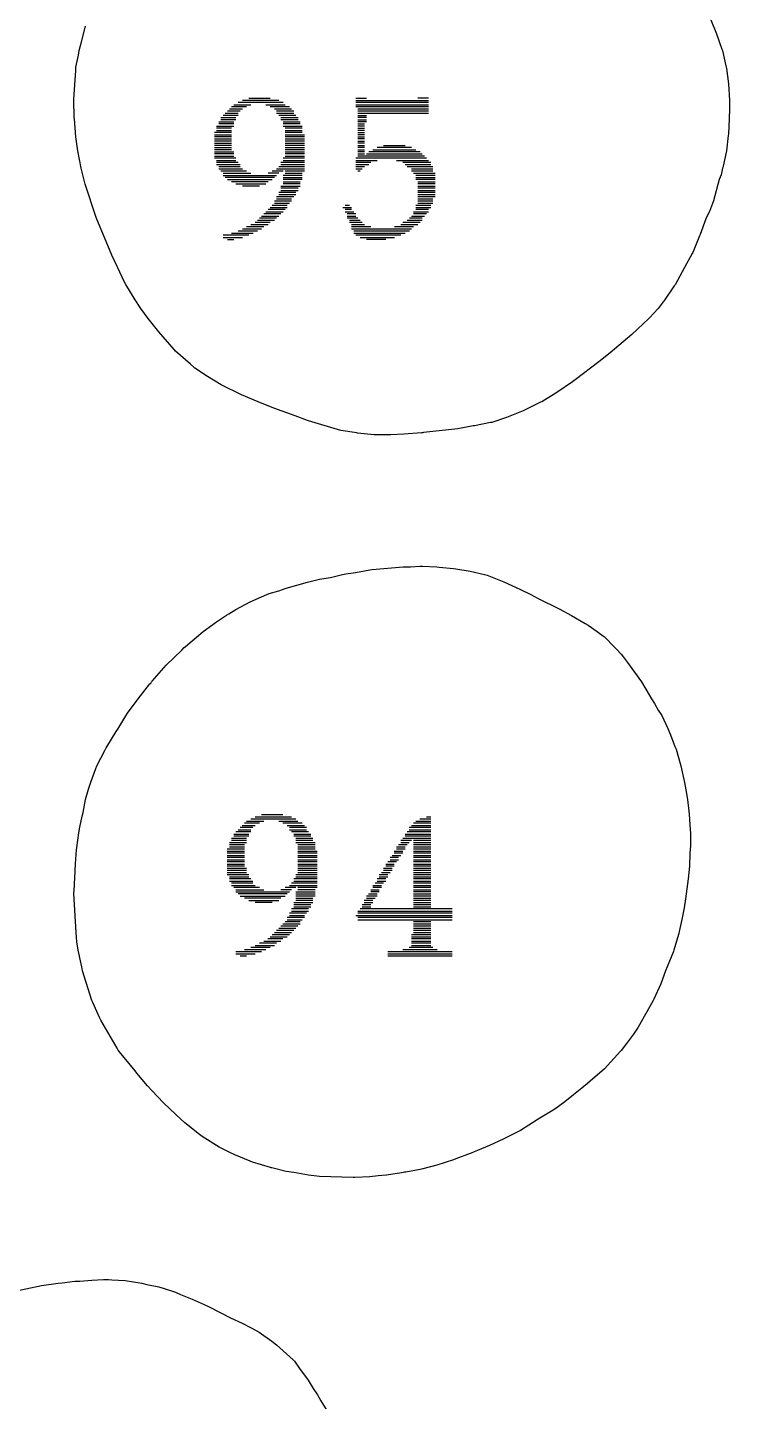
# Model space of a CAD drawing. Header units: metres. Extents: x 4 to 195, y 3 to 197.
# Drawn here: x 75 to 107.8, y 67.8 to 131.9 of the extents above; entities that cross this region are included whole.
import ezdxf

# ---------------------------------------------------------------- set-up
doc = ezdxf.new("R2010")
doc.units = ezdxf.units.M

msp = doc.modelspace()

# ---------------------------------------------------------------- linework, layer by layer
for p, q in [((106.914, 132.274), (107.176, 131.626)), ((77.495, 131.195), (77.705, 131.978)), ((107.176, 131.626), (107.426, 130.907)), ((77.41, 130.845), (77.495, 131.195)), ((107.426, 130.907), (107.449, 130.845)), ((77.26, 130.065), (77.375, 130.623)), ((77.375, 130.623), (77.41, 130.845)), ((107.449, 130.845), (107.619, 130.127)), ((77.164, 128.572), (77.248, 129.918)), ((77.248, 129.918), (77.26, 130.065)), ((107.619, 130.127), (107.631, 130.065)), ((107.631, 130.065), (107.64, 130.003)), ((107.64, 130.003), (107.737, 129.284)), ((107.737, 129.284), (107.785, 128.504)), ((77.182, 127.686), (77.164, 128.572)), ((86.931, 128.415), (84.831, 128.415)), ((86.731, 128.515), (85.031, 128.515)), ((85.331, 128.615), (86.331, 128.615)), ((90.331, 128.615), (90.831, 128.615)), ((90.331, 128.515), (93.731, 128.515)), ((93.731, 128.415), (90.331, 128.415)), ((93.731, 128.615), (93.231, 128.615)), ((107.785, 128.504), (107.779, 128.083)), ((84.031, 127.715), (84.731, 127.715)), ((84.831, 127.815), (84.131, 127.815)), ((84.231, 127.915), (84.831, 127.915)), ((84.931, 128.015), (84.331, 128.015)), ((84.431, 128.115), (85.031, 128.115)), ((85.231, 128.215), (84.531, 128.215)), ((84.631, 128.315), (85.431, 128.315)), ((86.131, 128.315), (87.031, 128.315)), ((87.231, 128.215), (86.331, 128.215)), ((86.531, 128.115), (87.331, 128.115)), ((87.431, 128.015), (86.631, 128.015)), ((86.631, 127.915), (87.431, 127.915)), ((87.531, 127.815), (86.731, 127.815)), ((86.831, 127.715), (87.631, 127.715)), ((90.331, 128.315), (93.731, 128.315)), ((93.731, 128.215), (90.331, 128.215)), ((90.431, 128.115), (93.731, 128.115)), ((93.731, 128.015), (90.431, 128.015)), ((90.431, 127.915), (93.731, 127.915)), ((90.431, 127.815), (90.831, 127.815)), ((90.831, 127.715), (90.431, 127.715)), ((107.765, 127.723), (107.764, 127.661)), ((107.779, 128.083), (107.765, 127.723)), ((77.188, 127.65), (77.182, 127.686)), ((77.26, 126.813), (77.188, 127.65)), ((83.831, 127.315), (84.631, 127.315)), ((84.531, 127.215), (83.831, 127.215)), ((83.831, 127.115), (84.531, 127.115)), ((83.931, 127.515), (84.631, 127.515)), ((84.631, 127.415), (83.931, 127.415)), ((84.731, 127.615), (84.031, 127.615)), ((87.631, 127.615), (86.831, 127.615)), ((86.931, 127.515), (87.731, 127.515)), ((87.731, 127.415), (86.931, 127.415)), ((86.931, 127.315), (87.831, 127.315)), ((87.831, 127.215), (87.031, 127.215)), ((87.031, 127.115), (87.831, 127.115)), ((90.431, 127.615), (90.831, 127.615)), ((90.831, 127.515), (90.431, 127.515)), ((90.431, 127.415), (90.731, 127.415)), ((90.731, 127.315), (90.431, 127.315)), ((90.431, 127.215), (90.731, 127.215)), ((90.731, 127.115), (90.431, 127.115)), ((107.764, 127.661), (107.731, 126.943)), ((77.348, 126.162), (77.26, 126.813)), ((84.531, 127.015), (83.731, 127.015)), ((83.731, 126.915), (84.531, 126.915)), ((84.531, 126.815), (83.731, 126.815)), ((83.731, 126.715), (84.531, 126.715)), ((84.531, 126.615), (83.731, 126.615)), ((83.731, 126.515), (84.531, 126.515)), ((84.531, 126.415), (83.731, 126.415)), ((87.831, 127.015), (87.031, 127.015)), ((87.031, 126.915), (87.931, 126.915)), ((87.931, 126.815), (87.031, 126.815)), ((87.031, 126.715), (87.931, 126.715)), ((87.931, 126.615), (87.031, 126.615)), ((87.031, 126.515), (87.931, 126.515)), ((87.931, 126.415), (87.031, 126.415)), ((90.431, 127.015), (90.731, 127.015)), ((90.731, 126.915), (90.431, 126.915)), ((90.431, 126.815), (90.731, 126.815)), ((90.731, 126.715), (90.431, 126.715)), ((90.431, 126.615), (90.731, 126.615)), ((90.731, 126.515), (90.431, 126.515)), ((90.431, 126.415), (90.731, 126.415)), ((91.631, 126.415), (92.631, 126.415)), ((107.719, 126.881), (107.638, 126.162)), ((107.731, 126.943), (107.719, 126.881)), ((77.498, 125.348), (77.348, 126.162)), ((83.731, 126.315), (84.531, 126.315)), ((84.531, 126.215), (83.731, 126.215)), ((83.731, 126.115), (84.631, 126.115)), ((84.631, 126.015), (83.731, 126.015)), ((83.731, 125.915), (84.631, 125.915)), ((84.731, 125.815), (83.731, 125.815)), ((87.931, 125.815), (86.931, 125.815)), ((87.031, 126.315), (87.931, 126.315)), ((87.931, 126.215), (87.031, 126.215)), ((87.031, 126.115), (87.931, 126.115)), ((87.931, 126.015), (87.031, 126.015)), ((87.031, 125.915), (87.931, 125.915)), ((93.631, 125.815), (90.331, 125.815)), ((90.731, 126.315), (90.431, 126.315)), ((90.431, 126.215), (90.731, 126.215)), ((90.731, 126.115), (90.431, 126.115)), ((90.431, 126.015), (90.731, 126.015)), ((93.531, 125.915), (90.431, 125.915)), ((90.831, 126.015), (93.431, 126.015)), ((93.331, 126.115), (90.931, 126.115)), ((91.131, 126.215), (93.131, 126.215)), ((92.931, 126.315), (91.331, 126.315)), ((107.638, 126.162), (107.481, 125.444)), ((77.685, 124.601), (77.498, 125.348)), ((83.831, 125.715), (84.731, 125.715)), ((84.831, 125.615), (83.831, 125.615)), ((83.831, 125.515), (84.931, 125.515)), ((84.931, 125.415), (83.931, 125.415)), ((83.931, 125.315), (85.031, 125.315)), ((85.231, 125.215), (84.031, 125.215)), ((86.931, 125.215), (86.431, 125.215)), ((86.631, 125.315), (87.931, 125.315)), ((87.931, 125.415), (86.731, 125.415)), ((87.931, 125.615), (86.831, 125.615)), ((86.831, 125.515), (87.931, 125.515)), ((86.931, 125.715), (87.931, 125.715)), ((87.931, 125.215), (87.031, 125.215)), ((90.331, 125.715), (91.331, 125.715)), ((91.031, 125.615), (90.331, 125.615)), ((90.331, 125.515), (90.931, 125.515)), ((90.731, 125.415), (90.331, 125.415)), ((90.331, 125.315), (90.631, 125.315)), ((90.531, 125.215), (90.431, 125.215)), ((92.231, 125.715), (93.731, 125.715)), ((93.831, 125.615), (92.531, 125.615)), ((92.631, 125.515), (93.831, 125.515)), ((93.931, 125.415), (92.731, 125.415)), ((92.931, 125.315), (93.931, 125.315)), ((93.931, 125.215), (92.931, 125.215)), ((107.457, 125.344), (107.389, 125.045)), ((107.469, 125.382), (107.457, 125.344)), ((107.481, 125.444), (107.469, 125.382)), ((78.203, 123.04), (77.685, 124.601)), ((84.131, 125.115), (85.431, 125.115)), ((84.131, 125.015), (86.631, 125.015)), ((86.531, 124.915), (84.231, 124.915)), ((84.331, 124.815), (86.431, 124.815)), ((86.231, 124.715), (84.531, 124.715)), ((84.731, 124.615), (86.131, 124.615)), ((85.831, 124.515), (85.031, 124.515)), ((86.731, 125.115), (86.231, 125.115)), ((86.831, 124.515), (87.731, 124.515)), ((87.831, 125.015), (86.931, 125.015)), ((86.931, 124.915), (87.831, 124.915)), ((87.831, 124.815), (86.931, 124.815)), ((86.931, 124.715), (87.731, 124.715)), ((87.731, 124.615), (86.931, 124.615)), ((87.031, 125.115), (87.831, 125.115)), ((93.031, 125.115), (94.031, 125.115)), ((94.031, 125.015), (93.131, 125.015)), ((93.131, 124.915), (94.031, 124.915)), ((94.031, 124.815), (93.131, 124.815)), ((93.231, 124.715), (94.031, 124.715)), ((94.031, 124.615), (93.231, 124.615)), ((93.231, 124.515), (94.031, 124.515)), ((107.308, 124.82), (107.031, 123.821)), ((107.389, 125.045), (107.308, 124.82)), ((87.431, 124.015), (86.631, 124.015)), ((86.631, 123.915), (87.331, 123.915)), ((87.531, 124.215), (86.731, 124.215)), ((86.731, 124.115), (87.531, 124.115)), ((87.631, 124.415), (86.831, 124.415)), ((86.831, 124.315), (87.631, 124.315)), ((94.031, 124.415), (93.231, 124.415)), ((93.231, 124.315), (94.031, 124.315)), ((94.031, 124.215), (93.231, 124.215)), ((93.231, 124.115), (94.031, 124.115)), ((94.031, 124.015), (93.231, 124.015)), ((93.231, 123.915), (93.931, 123.915)), ((86.831, 123.215), (86.031, 123.215)), ((86.131, 123.315), (86.931, 123.315)), ((87.031, 123.415), (86.231, 123.415)), ((86.331, 123.515), (87.131, 123.515)), ((87.131, 123.615), (86.431, 123.615)), ((87.331, 123.815), (86.531, 123.815)), ((86.531, 123.715), (87.231, 123.715)), ((89.731, 123.515), (90.131, 123.515)), ((90.031, 123.615), (89.831, 123.615)), ((90.131, 123.415), (89.831, 123.415)), ((89.831, 123.315), (90.231, 123.315)), ((90.331, 123.215), (89.931, 123.215)), ((93.031, 123.315), (93.731, 123.315)), ((93.631, 123.215), (93.031, 123.215)), ((93.831, 123.615), (93.131, 123.615)), ((93.131, 123.515), (93.831, 123.515)), ((93.731, 123.415), (93.131, 123.415)), ((93.931, 123.815), (93.231, 123.815)), ((93.231, 123.715), (93.931, 123.715)), ((106.843, 123.327), (106.698, 123.03)), ((107.031, 123.821), (106.843, 123.327)), ((78.933, 121.288), (78.203, 123.04)), ((86.031, 122.615), (85.231, 122.615)), ((85.431, 122.715), (86.231, 122.715)), ((86.331, 122.815), (85.631, 122.815)), ((85.731, 122.915), (86.531, 122.915)), ((86.631, 123.015), (85.831, 123.015)), ((85.931, 123.115), (86.731, 123.115)), ((89.931, 123.115), (90.331, 123.115)), ((90.431, 123.015), (89.931, 123.015)), ((90.031, 122.915), (90.531, 122.915)), ((90.631, 122.815), (90.031, 122.815)), ((90.131, 122.715), (90.731, 122.715)), ((91.031, 122.615), (90.131, 122.615)), ((93.031, 122.615), (92.131, 122.615)), ((92.431, 122.715), (93.231, 122.715)), ((93.331, 122.815), (92.531, 122.815)), ((92.731, 122.915), (93.431, 122.915)), ((93.431, 123.015), (92.831, 123.015)), ((92.931, 123.115), (93.531, 123.115)), ((106.678, 122.979), (106.415, 122.26)), ((106.698, 123.03), (106.678, 122.979)), ((85.331, 122.215), (84.131, 122.215)), ((84.131, 122.115), (85.031, 122.115)), ((84.331, 122.015), (84.631, 122.015)), ((84.531, 122.315), (85.531, 122.315)), ((85.731, 122.415), (84.831, 122.415)), ((85.031, 122.515), (85.931, 122.515)), ((90.131, 122.515), (92.931, 122.515)), ((92.831, 122.415), (90.231, 122.415)), ((90.231, 122.315), (92.631, 122.315)), ((92.431, 122.215), (90.331, 122.215)), ((90.531, 122.115), (92.131, 122.115)), ((91.731, 122.015), (90.831, 122.015)), ((106.386, 122.198), (106.067, 121.413)), ((106.415, 122.26), (106.386, 122.198)), ((79.197, 120.733), (78.933, 121.288)), ((106.042, 121.366), (105.688, 120.714)), ((106.067, 121.413), (106.042, 121.366)), ((79.211, 120.699), (79.197, 120.733)), ((79.516, 120.06), (79.211, 120.699)), ((105.688, 120.714), (105.242, 119.909)), ((79.592, 119.918), (79.516, 120.06)), ((80.029, 119.196), (79.592, 119.918)), ((105.204, 119.856), (104.722, 119.138)), ((105.242, 119.909), (105.204, 119.856)), ((80.29, 118.805), (80.029, 119.196)), ((80.629, 118.325), (80.29, 118.805)), ((104.456, 118.801), (104.043, 118.358)), ((104.692, 119.103), (104.456, 118.801)), ((104.722, 119.138), (104.692, 119.103)), ((81.128, 117.701), (80.629, 118.325)), ((104.009, 118.327), (103.216, 117.577)), ((104.043, 118.358), (104.009, 118.327)), ((81.845, 116.876), (81.128, 117.701)), ((103.216, 117.577), (102.205, 116.724)), ((81.908, 116.811), (81.845, 116.876)), ((82.602, 116.205), (81.908, 116.811)), ((82.768, 116.056), (82.602, 116.205)), ((101.674, 116.301), (100.575, 115.465)), ((102.205, 116.724), (101.674, 116.301)), ((82.817, 116.016), (82.768, 116.056)), ((83.399, 115.627), (82.817, 116.016)), ((84.034, 115.236), (83.399, 115.627)), ((84.997, 114.773), (84.034, 115.236)), ((99.714, 114.881), (99.011, 114.445)), ((100.445, 115.377), (99.714, 114.881)), ((100.519, 115.424), (100.445, 115.377)), ((100.575, 115.465), (100.519, 115.424)), ((85.763, 114.445), (84.997, 114.773)), ((86.495, 114.145), (85.763, 114.445)), ((98.949, 114.417), (98.212, 114.047)), ((99.011, 114.445), (98.949, 114.417)), ((87.503, 113.785), (86.495, 114.145)), ((88.066, 113.571), (87.503, 113.785)), ((97.369, 113.71), (96.676, 113.481)), ((98.15, 114.024), (97.369, 113.71)), ((98.212, 114.047), (98.15, 114.024)), ((88.127, 113.551), (88.066, 113.571)), ((89.627, 113.1), (88.127, 113.551)), ((90.376, 112.988), (89.627, 113.1)), ((90.407, 112.981), (90.376, 112.988)), ((91.188, 112.895), (90.407, 112.981)), ((93.405, 112.994), (92.579, 112.926)), ((93.467, 112.998), (93.405, 112.994)), ((93.498, 112.999), (93.467, 112.998)), ((95.09, 113.184), (93.498, 112.999)), ((95.809, 113.314), (95.09, 113.184)), ((95.87, 113.323), (95.809, 113.314)), ((96.626, 113.469), (95.87, 113.323)), ((96.676, 113.481), (96.626, 113.469)), ((91.222, 112.894), (91.188, 112.895)), ((91.968, 112.89), (91.222, 112.894)), ((92.579, 112.926), (91.968, 112.89)), ((90.314, 106.468), (90.983, 106.596)), ((90.983, 106.596), (91.088, 106.603)), ((91.088, 106.603), (92.548, 106.733)), ((92.548, 106.733), (92.884, 106.734)), ((92.884, 106.734), (93.33, 106.761)), ((93.33, 106.761), (93.444, 106.759)), ((93.444, 106.759), (94.113, 106.729)), ((94.113, 106.729), (94.226, 106.717)), ((94.226, 106.717), (94.895, 106.658)), ((94.895, 106.658), (95.009, 106.635)), ((95.009, 106.635), (95.678, 106.531)), ((95.678, 106.531), (96.346, 106.37)), ((87.07, 105.73), (88.066, 106.018)), ((88.066, 106.018), (88.639, 106.152)), ((88.639, 106.152), (89.143, 106.242)), ((89.143, 106.242), (89.716, 106.373)), ((89.716, 106.373), (89.866, 106.403)), ((89.866, 106.403), (90.314, 106.468)), ((96.346, 106.37), (96.46, 106.339)), ((96.46, 106.339), (97.25, 106.031)), ((97.25, 106.031), (97.614, 105.856)), ((85.501, 105.148), (85.822, 105.29)), ((85.822, 105.29), (86.288, 105.487)), ((86.288, 105.487), (86.736, 105.611)), ((86.736, 105.611), (87.07, 105.73)), ((97.614, 105.856), (98.025, 105.675)), ((98.025, 105.675), (98.503, 105.439)), ((98.503, 105.439), (98.849, 105.259)), ((98.849, 105.259), (99.821, 104.768)), ((84.404, 104.542), (84.723, 104.736)), ((84.723, 104.736), (85.391, 105.094)), ((85.391, 105.094), (85.501, 105.148)), ((99.821, 104.768), (100.404, 104.46)), ((83.197, 103.706), (83.826, 104.167)), ((83.826, 104.167), (84.291, 104.479)), ((84.291, 104.479), (84.404, 104.542)), ((100.404, 104.46), (101.041, 104.091)), ((101.041, 104.091), (101.179, 104.003)), ((101.179, 104.003), (101.603, 103.714)), ((82.377, 103.017), (83.197, 103.706)), ((101.603, 103.714), (101.848, 103.522)), ((101.848, 103.522), (101.938, 103.457)), ((101.938, 103.457), (102.41, 102.98)), ((81.478, 102.148), (82.198, 102.847)), ((82.198, 102.847), (82.317, 102.965)), ((82.317, 102.965), (82.377, 103.017)), ((102.41, 102.98), (102.479, 102.914)), ((102.479, 102.914), (102.507, 102.882)), ((102.507, 102.882), (102.72, 102.648)), ((80.824, 101.392), (81.478, 102.148)), ((102.72, 102.648), (102.829, 102.508)), ((102.829, 102.508), (103.021, 102.273)), ((103.021, 102.273), (103.681, 101.356)), ((80.79, 101.356), (80.824, 101.392)), ((80.168, 100.567), (80.713, 101.262)), ((80.713, 101.262), (80.751, 101.306)), ((80.751, 101.306), (80.79, 101.356)), ((103.681, 101.356), (103.875, 101.013)), ((103.875, 101.013), (104.14, 100.562)), ((79.669, 99.898), (80.168, 100.567)), ((104.14, 100.562), (104.285, 100.346)), ((104.285, 100.346), (104.458, 100.039)), ((79.219, 99.153), (79.591, 99.781)), ((79.591, 99.781), (79.669, 99.898)), ((104.458, 100.039), (104.624, 99.784)), ((104.624, 99.784), (104.901, 99.179)), ((78.703, 98.333), (79.144, 99.047)), ((79.144, 99.047), (79.219, 99.153)), ((104.901, 99.179), (105.025, 98.895)), ((105.025, 98.895), (105.236, 98.344)), ((78.608, 98.156), (78.641, 98.222)), ((78.641, 98.222), (78.675, 98.28)), ((78.675, 98.28), (78.703, 98.333)), ((105.236, 98.344), (105.287, 98.219)), ((105.287, 98.219), (105.479, 97.551)), ((78.234, 97.442), (78.608, 98.156)), ((105.479, 97.551), (105.509, 97.437)), ((77.955, 96.676), (78.187, 97.32)), ((78.187, 97.32), (78.234, 97.442)), ((105.509, 97.437), (105.683, 96.654)), ((77.711, 95.872), (77.851, 96.356)), ((77.851, 96.356), (77.955, 96.676)), ((105.683, 96.654), (105.741, 96.32)), ((105.741, 96.32), (105.827, 95.872)), ((77.591, 95.262), (77.711, 95.872)), ((105.827, 95.872), (105.894, 95.183)), ((77.437, 94.576), (77.547, 95.089)), ((77.547, 95.089), (77.591, 95.262)), ((85.628, 95.055), (87.328, 95.055)), ((86.928, 95.155), (85.928, 95.155)), ((93.628, 95.055), (93.828, 95.055)), ((105.894, 95.183), (105.942, 94.444)), ((77.387, 94.307), (77.437, 94.576)), ((85.428, 94.355), (84.728, 94.355)), ((84.828, 94.455), (85.428, 94.455)), ((85.528, 94.555), (84.928, 94.555)), ((85.028, 94.655), (85.628, 94.655)), ((85.828, 94.755), (85.128, 94.755)), ((85.228, 94.855), (86.028, 94.855)), ((87.528, 94.955), (85.428, 94.955)), ((86.728, 94.855), (87.628, 94.855)), ((87.828, 94.755), (86.928, 94.755)), ((87.128, 94.655), (87.928, 94.655)), ((88.028, 94.555), (87.228, 94.555)), ((87.228, 94.455), (88.028, 94.455)), ((88.128, 94.355), (87.328, 94.355)), ((93.828, 94.355), (92.728, 94.355)), ((93.828, 94.555), (92.828, 94.555)), ((92.828, 94.455), (93.828, 94.455)), ((92.928, 94.655), (93.828, 94.655)), ((93.828, 94.755), (93.028, 94.755)), ((93.128, 94.855), (93.828, 94.855)), ((93.828, 94.955), (93.328, 94.955)), ((105.942, 94.444), (105.956, 94.307)), ((77.296, 93.618), (77.387, 94.307)), ((84.428, 93.855), (85.228, 93.855)), ((85.128, 93.755), (84.428, 93.755)), ((84.528, 94.055), (85.228, 94.055)), ((85.228, 93.955), (84.528, 93.955)), ((84.628, 94.255), (85.328, 94.255)), ((85.328, 94.155), (84.628, 94.155)), ((87.428, 94.255), (88.228, 94.255)), ((88.228, 94.155), (87.428, 94.155)), ((87.528, 94.055), (88.328, 94.055)), ((88.328, 93.955), (87.528, 93.955)), ((87.528, 93.855), (88.428, 93.855)), ((88.428, 93.755), (87.628, 93.755)), ((92.728, 93.755), (92.328, 93.755)), ((92.928, 93.955), (92.428, 93.955)), ((92.428, 93.855), (92.828, 93.855)), ((92.528, 94.055), (93.828, 94.055)), ((92.628, 94.255), (93.828, 94.255)), ((93.828, 94.155), (92.628, 94.155)), ((93.828, 93.955), (93.028, 93.955)), ((93.028, 93.855), (93.828, 93.855)), ((93.828, 93.755), (93.028, 93.755)), ((105.958, 93.709), (105.937, 93.361)), ((105.956, 94.307), (105.958, 93.709)), ((77.234, 92.856), (77.286, 93.524)), ((77.286, 93.524), (77.296, 93.618)), ((85.128, 93.555), (84.328, 93.555)), ((84.328, 93.455), (85.128, 93.455)), ((85.128, 93.355), (84.328, 93.355)), ((84.328, 93.255), (85.128, 93.255)), ((85.128, 93.155), (84.328, 93.155)), ((84.328, 93.055), (85.128, 93.055)), ((84.428, 93.655), (85.128, 93.655)), ((87.628, 93.655), (88.428, 93.655)), ((88.428, 93.555), (87.628, 93.555)), ((87.628, 93.455), (88.528, 93.455)), ((88.528, 93.355), (87.628, 93.355)), ((87.628, 93.255), (88.528, 93.255)), ((88.528, 93.155), (87.628, 93.155)), ((87.628, 93.055), (88.528, 93.055)), ((92.328, 93.155), (91.928, 93.155)), ((91.928, 93.055), (92.328, 93.055)), ((92.028, 93.255), (92.428, 93.255)), ((92.128, 93.455), (92.528, 93.455)), ((92.528, 93.355), (92.128, 93.355)), ((92.228, 93.655), (92.628, 93.655)), ((92.628, 93.555), (92.228, 93.555)), ((93.028, 93.655), (93.828, 93.655)), ((93.828, 93.555), (93.028, 93.555)), ((93.028, 93.455), (93.828, 93.455)), ((93.828, 93.355), (93.028, 93.355)), ((93.028, 93.255), (93.828, 93.255)), ((93.828, 93.155), (93.028, 93.155)), ((93.028, 93.055), (93.828, 93.055)), ((105.937, 93.361), (105.918, 92.748)), ((77.207, 92.187), (77.234, 92.856)), ((85.128, 92.955), (84.328, 92.955)), ((84.328, 92.855), (85.128, 92.855)), ((85.128, 92.755), (84.328, 92.755)), ((84.328, 92.655), (85.228, 92.655)), ((85.228, 92.555), (84.328, 92.555)), ((84.328, 92.455), (85.228, 92.455)), ((88.528, 92.955), (87.628, 92.955)), ((87.628, 92.855), (88.528, 92.855)), ((88.528, 92.755), (87.628, 92.755)), ((87.628, 92.655), (88.528, 92.655)), ((88.528, 92.555), (87.628, 92.555)), ((87.628, 92.455), (88.528, 92.455)), ((91.528, 92.455), (91.928, 92.455)), ((91.628, 92.655), (92.028, 92.655)), ((92.028, 92.555), (91.628, 92.555)), ((91.728, 92.855), (92.128, 92.855)), ((92.128, 92.755), (91.728, 92.755)), ((92.228, 92.955), (91.828, 92.955)), ((93.828, 92.955), (93.028, 92.955)), ((93.028, 92.855), (93.828, 92.855)), ((93.828, 92.755), (93.028, 92.755)), ((93.028, 92.655), (93.828, 92.655)), ((93.828, 92.555), (93.028, 92.555)), ((93.028, 92.455), (93.828, 92.455)), ((105.918, 92.748), (105.854, 92.158)), ((77.164, 91.477), (77.186, 91.835)), ((77.186, 91.835), (77.19, 91.959)), ((77.19, 91.959), (77.207, 92.187)), ((85.328, 92.355), (84.328, 92.355)), ((84.428, 92.255), (85.328, 92.255)), ((85.428, 92.155), (84.428, 92.155)), ((84.428, 92.055), (85.528, 92.055)), ((85.528, 91.955), (84.528, 91.955)), ((84.528, 91.855), (85.628, 91.855)), ((87.228, 91.855), (88.528, 91.855)), ((88.528, 91.955), (87.328, 91.955)), ((88.528, 92.155), (87.428, 92.155)), ((87.428, 92.055), (88.528, 92.055)), ((88.528, 92.355), (87.528, 92.355)), ((87.528, 92.255), (88.528, 92.255)), ((91.128, 91.855), (91.528, 91.855)), ((91.628, 91.955), (91.228, 91.955)), ((91.728, 92.155), (91.328, 92.155)), ((91.328, 92.055), (91.728, 92.055)), ((91.828, 92.355), (91.428, 92.355)), ((91.428, 92.255), (91.828, 92.255)), ((93.828, 92.355), (93.028, 92.355)), ((93.028, 92.255), (93.828, 92.255)), ((93.828, 92.155), (93.028, 92.155)), ((93.028, 92.055), (93.828, 92.055)), ((93.828, 91.955), (93.028, 91.955)), ((93.028, 91.855), (93.828, 91.855)), ((105.854, 92.158), (105.731, 91.223)), ((77.265, 89.655), (77.164, 91.477)), ((85.828, 91.755), (84.628, 91.755)), ((84.728, 91.655), (86.028, 91.655)), ((84.728, 91.555), (87.228, 91.555)), ((87.128, 91.455), (84.828, 91.455)), ((84.928, 91.355), (87.028, 91.355)), ((86.828, 91.255), (85.128, 91.255)), ((85.328, 91.155), (86.728, 91.155)), ((87.328, 91.655), (86.828, 91.655)), ((87.528, 91.755), (87.028, 91.755)), ((87.528, 91.555), (88.428, 91.555)), ((87.528, 91.455), (88.428, 91.455)), ((88.428, 91.355), (87.528, 91.355)), ((87.528, 91.255), (88.328, 91.255)), ((88.328, 91.155), (87.528, 91.155)), ((88.528, 91.755), (87.628, 91.755)), ((88.428, 91.655), (87.628, 91.655)), ((91.128, 91.155), (90.728, 91.155)), ((91.328, 91.355), (90.828, 91.355)), ((90.828, 91.255), (91.228, 91.255)), ((90.928, 91.455), (91.328, 91.455)), ((91.028, 91.655), (91.428, 91.655)), ((91.428, 91.555), (91.028, 91.555)), ((91.528, 91.755), (91.128, 91.755)), ((93.828, 91.755), (93.028, 91.755)), ((93.028, 91.655), (93.828, 91.655)), ((93.828, 91.555), (93.028, 91.555)), ((93.028, 91.455), (93.828, 91.455)), ((93.828, 91.355), (93.028, 91.355)), ((93.028, 91.255), (93.828, 91.255)), ((93.828, 91.155), (93.028, 91.155)), ((105.731, 91.223), (105.661, 90.814)), ((86.428, 91.055), (85.628, 91.055)), ((88.028, 90.555), (87.228, 90.555)), ((88.128, 90.755), (87.328, 90.755)), ((87.328, 90.655), (88.128, 90.655)), ((87.428, 91.055), (88.328, 91.055)), ((88.228, 90.955), (87.428, 90.955)), ((87.428, 90.855), (88.228, 90.855)), ((90.428, 90.655), (94.828, 90.655)), ((94.828, 90.555), (90.428, 90.555)), ((94.828, 90.755), (90.528, 90.755)), ((91.028, 90.955), (90.628, 90.955)), ((90.628, 90.855), (91.028, 90.855)), ((90.728, 91.055), (91.128, 91.055)), ((93.028, 91.055), (93.828, 91.055)), ((93.828, 90.955), (93.028, 90.955)), ((93.028, 90.855), (93.828, 90.855)), ((105.661, 90.814), (105.553, 90.26)), ((86.728, 89.855), (87.528, 89.855)), ((87.628, 89.955), (86.828, 89.955)), ((86.928, 90.055), (87.728, 90.055)), ((87.728, 90.155), (87.028, 90.155)), ((87.928, 90.355), (87.128, 90.355)), ((87.128, 90.255), (87.828, 90.255)), ((87.228, 90.455), (87.928, 90.455)), ((90.328, 90.455), (94.828, 90.455)), ((94.828, 90.355), (90.428, 90.355)), ((90.428, 90.255), (94.828, 90.255)), ((93.828, 90.155), (93.028, 90.155)), ((93.028, 90.055), (93.828, 90.055)), ((93.828, 89.955), (93.028, 89.955)), ((93.028, 89.855), (93.828, 89.855)), ((105.553, 90.26), (105.433, 89.696)), ((77.305, 89.223), (77.265, 89.655)), ((77.367, 88.829), (77.305, 89.223)), ((86.028, 89.255), (86.828, 89.255)), ((86.928, 89.355), (86.228, 89.355)), ((86.328, 89.455), (87.128, 89.455)), ((87.228, 89.555), (86.428, 89.555)), ((86.528, 89.655), (87.328, 89.655)), ((87.428, 89.755), (86.628, 89.755)), ((93.828, 89.555), (92.928, 89.555)), ((92.928, 89.455), (93.828, 89.455)), ((93.828, 89.355), (92.928, 89.355)), ((92.928, 89.255), (93.828, 89.255)), ((93.828, 89.755), (93.028, 89.755)), ((93.028, 89.655), (93.828, 89.655)), ((105.413, 89.612), (105.214, 88.943)), ((105.433, 89.696), (105.413, 89.612)), ((77.497, 88.193), (77.367, 88.829)), ((85.928, 88.755), (84.728, 88.755)), ((84.728, 88.655), (85.628, 88.655)), ((85.228, 88.555), (84.928, 88.555)), ((85.128, 88.855), (86.128, 88.855)), ((86.328, 88.955), (85.428, 88.955)), ((85.628, 89.055), (86.528, 89.055)), ((86.628, 89.155), (85.828, 89.155)), ((94.828, 88.755), (91.828, 88.755)), ((91.828, 88.655), (94.828, 88.655)), ((94.828, 88.555), (91.828, 88.555)), ((92.528, 88.855), (94.128, 88.855)), ((93.928, 88.955), (92.828, 88.955)), ((93.828, 89.155), (92.928, 89.155)), ((92.928, 89.055), (93.828, 89.055)), ((105.166, 88.77), (104.879, 88.047)), ((105.186, 88.829), (105.166, 88.77)), ((105.214, 88.943), (105.186, 88.829)), ((77.53, 88.047), (77.497, 88.193)), ((77.563, 87.869), (77.53, 88.047)), ((104.879, 88.047), (104.801, 87.862)), ((78.005, 86.482), (77.563, 87.869)), ((104.801, 87.862), (104.579, 87.264)), ((104.579, 87.264), (104.252, 86.549)), ((78.048, 86.39), (78.005, 86.482)), ((78.356, 85.683), (78.048, 86.39)), ((104.2, 86.442), (103.516, 85.232)), ((104.252, 86.549), (104.2, 86.442)), ((78.417, 85.557), (78.356, 85.683)), ((79.182, 84.249), (78.417, 85.557)), ((103.297, 84.913), (102.969, 84.469)), ((103.516, 85.232), (103.297, 84.913)), ((79.237, 84.165), (79.182, 84.249)), ((79.3, 84.082), (79.237, 84.165)), ((80.026, 83.196), (79.3, 84.082)), ((102.696, 84.115), (101.944, 83.296)), ((102.722, 84.148), (102.696, 84.115)), ((102.969, 84.469), (102.722, 84.148)), ((80.108, 83.082), (80.026, 83.196)), ((80.607, 82.491), (80.108, 83.082)), ((101.944, 83.296), (101.269, 82.711)), ((80.796, 82.278), (80.607, 82.491)), ((81.354, 81.694), (80.796, 82.278)), ((100.886, 82.388), (100.494, 82.077)), ((101.155, 82.608), (100.886, 82.388)), ((101.269, 82.711), (101.155, 82.608)), ((81.636, 81.419), (81.354, 81.694)), ((100.087, 81.744), (99.63, 81.409)), ((100.494, 82.077), (100.087, 81.744)), ((82.151, 80.939), (81.636, 81.419)), ((82.337, 80.773), (82.151, 80.939)), ((98.808, 80.9), (98.025, 80.415)), ((98.921, 80.979), (98.808, 80.9)), ((99.63, 81.409), (98.921, 80.979)), ((83.031, 80.218), (82.337, 80.773)), ((83.153, 80.129), (83.031, 80.218)), ((98.025, 80.415), (97.243, 80.027)), ((83.954, 79.634), (83.153, 80.129)), ((84.409, 79.397), (83.954, 79.634)), ((96.574, 79.715), (96.014, 79.478)), ((97.243, 80.027), (96.574, 79.715)), ((84.676, 79.266), (84.409, 79.397)), ((85.391, 78.97), (84.676, 79.266)), ((85.505, 78.928), (85.391, 78.97)), ((86.35, 78.68), (85.505, 78.928)), ((94.895, 79.042), (94.113, 78.797)), ((95.009, 79.091), (94.895, 79.042)), ((95.678, 79.333), (95.009, 79.091)), ((95.722, 79.348), (95.678, 79.333)), ((95.862, 79.407), (95.722, 79.348)), ((96.014, 79.478), (95.862, 79.407)), ((86.377, 78.673), (86.35, 78.68)), ((86.389, 78.669), (86.377, 78.673)), ((86.404, 78.666), (86.389, 78.669)), ((87.07, 78.498), (86.404, 78.666)), ((87.428, 78.447), (87.07, 78.498)), ((88.115, 78.326), (87.428, 78.447)), ((88.635, 78.255), (88.115, 78.326)), ((91.368, 78.286), (90.983, 78.25)), ((91.765, 78.316), (91.368, 78.286)), ((92.462, 78.433), (91.765, 78.316)), ((92.548, 78.445), (92.462, 78.433)), ((92.601, 78.458), (92.548, 78.445)), ((92.661, 78.471), (92.601, 78.458)), ((93.33, 78.584), (92.661, 78.471)), ((93.463, 78.617), (93.33, 78.584)), ((94.113, 78.797), (93.463, 78.617)), ((90.2, 78.213), (88.635, 78.255)), ((90.289, 78.218), (90.2, 78.213)), ((90.983, 78.25), (90.289, 78.218)), ((74.187, 72.855), (75.645, 73.169)), ((75.645, 73.169), (76.428, 73.283)), ((76.428, 73.283), (76.612, 73.298)), ((76.612, 73.298), (77.21, 73.366)), ((77.21, 73.366), (77.441, 73.375)), ((77.441, 73.375), (77.993, 73.426)), ((77.993, 73.426), (78.545, 73.446)), ((78.545, 73.446), (78.775, 73.448)), ((78.775, 73.448), (78.929, 73.434)), ((78.929, 73.434), (79.558, 73.399)), ((79.558, 73.399), (80.34, 73.284)), ((80.34, 73.284), (80.571, 73.225)), ((80.571, 73.225), (81.123, 73.113)), ((81.123, 73.113), (81.675, 72.938)), ((81.675, 72.938), (81.909, 72.857)), ((81.909, 72.857), (82.136, 72.757)), ((82.136, 72.757), (82.688, 72.535)), ((82.688, 72.535), (83.24, 72.284)), ((83.24, 72.284), (83.483, 72.167)), ((83.483, 72.167), (84.482, 71.666)), ((84.482, 71.666), (85.019, 71.408)), ((85.019, 71.408), (85.446, 71.191)), ((85.446, 71.191), (85.818, 70.993)), ((85.818, 70.993), (86.4, 70.566)), ((86.4, 70.566), (86.63, 70.404)), ((86.63, 70.404), (87.411, 69.692)), ((87.411, 69.692), (87.46, 69.636)), ((87.46, 69.636), (87.706, 69.289)), ((87.706, 69.289), (88.097, 68.754)), ((88.097, 68.754), (88.342, 68.366)), ((88.342, 68.366), (88.54, 68.071)), ((88.54, 68.071), (88.701, 67.781)), ((88.701, 67.781), (88.977, 67.332))]:
    msp.add_line(p, q)

doc.saveas('drawing.dxf')
